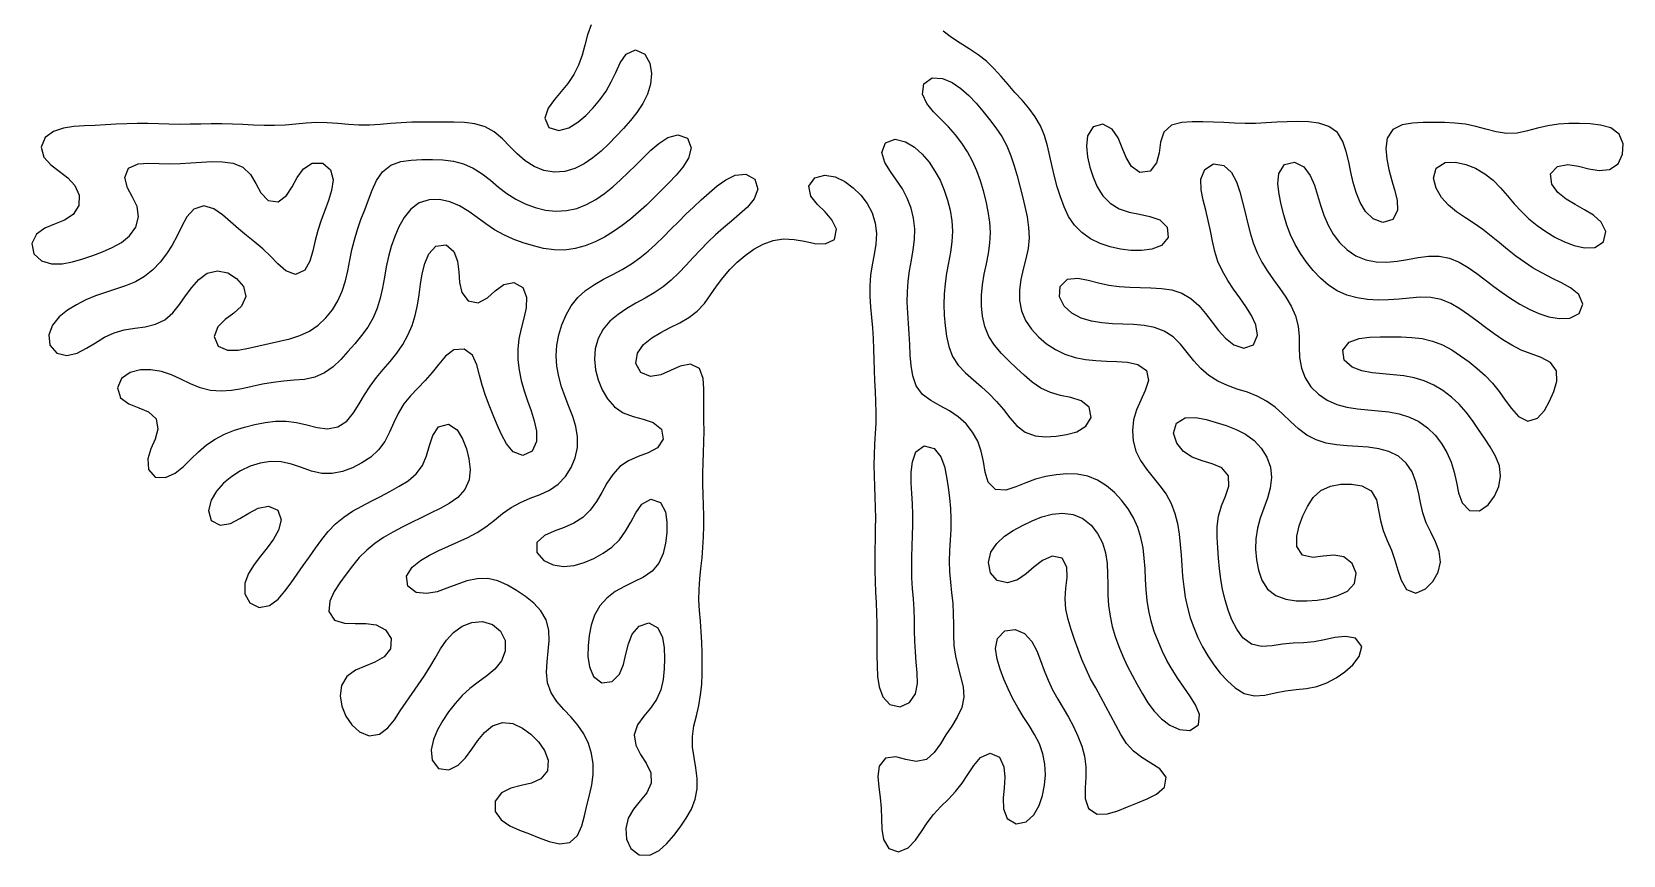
# Model space of a CAD drawing. Header units: millimetres. Extents: x 0 to 187, y 0 to 187.
# Drawn here: x 6.2 to 186.9, y 0 to 93.5 of the extents above; entities that cross this region are included whole.
import ezdxf

# ---------------------------------------------------------------- set-up
doc = ezdxf.new("R2010")
doc.units = ezdxf.units.MM

msp = doc.modelspace()

# ---------------------------------------------------------------- linework, layer by layer
at = {"layer": 'PATTERN'}
msp.add_lwpolyline([(69.7182, 94.2582), (69.3182, 93.1286), (69.0231, 91.9657), (68.7065, 90.8085), (68.2934, 89.6826), (67.751, 88.6133), (67.0842, 87.6165), (66.3289, 86.6844), (65.5485, 85.773), (64.8488, 84.8002), (64.4772, 83.6718), (64.9195, 82.6024), (66.0368, 82.2521), (67.1863, 82.5675), (68.2027, 83.2011), (69.1137, 83.981), (69.9505, 84.8405), (70.7212, 85.7598), (71.4114, 86.7407), (72.0038, 87.7836), (72.513, 88.8699), (73.0202, 89.957), (73.6969, 90.9419), (74.7515, 91.4442), (75.8096, 90.9554), (76.3953, 89.9205), (76.5835, 88.7396), (76.4728, 87.5473), (76.1247, 86.401), (75.5881, 85.329), (74.9203, 84.3327), (74.1736, 83.3937), (73.3821, 82.492), (72.5629, 81.6153), (71.7189, 80.7626), (70.8426, 79.9431), (69.9197, 79.1767), (68.9323, 78.4961), (67.8653, 77.9501), (66.7182, 77.6055), (65.5241, 77.5232), (64.3439, 77.7229), (63.2364, 78.179), (62.2302, 78.83), (61.3232, 79.6145), (60.4824, 80.4704), (59.6444, 81.329), (58.7276, 82.1009), (57.6792, 82.6785), (56.5292, 83.0134), (55.3397, 83.1649), (54.1412, 83.2185), (52.9414, 83.2319), (51.7415, 83.2314), (50.5417, 83.2224), (49.342, 83.198), (48.1433, 83.1468), (46.9462, 83.0645), (45.7504, 82.9665), (44.553, 82.8901), (43.3534, 82.8769), (42.1554, 82.9404), (40.9604, 83.0479), (39.764, 83.1392), (38.5646, 83.1636), (37.3663, 83.1071), (36.1714, 82.9977), (34.9765, 82.8888), (33.7783, 82.829), (32.5786, 82.8364), (31.38, 82.8919), (30.182, 82.9586), (28.9831, 83.0061), (27.7833, 83.0231), (26.5835, 83.0147), (25.3838, 82.9941), (24.1841, 82.9753), (22.9842, 82.9705), (21.7844, 82.9856), (20.5849, 83.0163), (19.3854, 83.047), (18.1856, 83.0576), (16.986, 83.0353), (15.7873, 82.9825), (14.5893, 82.9155), (13.3911, 82.8516), (12.1927, 82.7922), (10.9958, 82.7091), (9.8091, 82.537), (8.67, 82.1695), (7.7099, 81.4657), (7.2525, 80.3807), (7.566, 79.2433), (8.3694, 78.3594), (9.3288, 77.6394), (10.2795, 76.9084), (11.0855, 76.0245), (11.5689, 74.935), (11.538, 73.7485), (10.9143, 72.7402), (9.9152, 72.0866), (8.7982, 71.6502), (7.687, 71.1997), (6.7204, 70.5012), (6.2081, 69.4379), (6.4485, 68.2852), (7.3131, 67.4757), (8.4563, 67.1363), (9.6534, 67.1501), (10.8318, 67.3716), (11.9854, 67.7011), (13.1231, 68.0823), (14.2481, 68.4993), (15.3489, 68.9759), (16.3919, 69.5668), (17.314, 70.3307), (18.0083, 71.3033), (18.3234, 72.4522), (18.1546, 73.6323), (17.6464, 74.7172), (17.0752, 75.7722), (16.7564, 76.9196), (17.2024, 77.9892), (18.2862, 78.4687), (19.4808, 78.5594), (20.6801, 78.5244), (21.8795, 78.4921), (23.079, 78.5143), (24.2767, 78.5861), (25.4735, 78.6728), (26.6717, 78.7336), (27.8712, 78.7202), (29.058, 78.5555), (30.1649, 78.1072), (31.0286, 77.2859), (31.6291, 76.2488), (32.2058, 75.1975), (33.0325, 74.3419), (34.1838, 74.179), (35.1386, 74.875), (35.7825, 75.8847), (36.3474, 76.9431), (37.0532, 77.9088), (38.0558, 78.5457), (39.2361, 78.5498), (40.1429, 77.8064), (40.4149, 76.6517), (40.2524, 75.466), (39.8997, 74.3197), (39.4782, 73.1963), (39.0584, 72.0723), (38.6872, 70.9314), (38.3818, 69.7713), (38.11, 68.6026), (37.7755, 67.451), (37.1921, 66.4108), (36.1433, 65.9175), (35.0434, 66.3498), (34.1449, 67.1427), (33.3073, 68.0018), (32.4426, 68.8335), (31.5298, 69.612), (30.5917, 70.3602), (29.6626, 71.1193), (28.7593, 71.9091), (27.8576, 72.7005), (26.8775, 73.389), (25.7371, 73.7187), (24.6205, 73.3442), (23.8263, 72.4541), (23.2492, 71.403), (22.7227, 70.3248), (22.1552, 69.2678), (21.5106, 68.2562), (20.7772, 67.3071), (19.9453, 66.4435), (19.0051, 65.6999), (17.9653, 65.1033), (16.8582, 64.6421), (15.7203, 64.2617), (14.5778, 63.8953), (13.4474, 63.4931), (12.341, 63.0293), (11.2691, 62.4908), (10.2488, 61.8605), (9.3174, 61.1064), (8.5579, 60.182), (8.1303, 59.0699), (8.2573, 57.8925), (9.0331, 57.0043), (10.1852, 56.7331), (11.3487, 56.9996), (12.4167, 57.5436), (13.4335, 58.1807), (14.4658, 58.7918), (15.5556, 59.2915), (16.7049, 59.6322), (17.887, 59.8355), (19.0759, 59.9974), (20.2439, 60.2661), (21.3207, 60.7869), (22.2247, 61.5719), (22.9812, 62.5024), (23.6716, 63.4838), (24.3756, 64.4552), (25.167, 65.3557), (26.1318, 66.0614), (27.2857, 66.3489), (28.4519, 66.1038), (29.4659, 65.4715), (30.2303, 64.5546), (30.5137, 63.4065), (30.0328, 62.3291), (29.1336, 61.5387), (28.1687, 60.8257), (27.3269, 59.9761), (26.9063, 58.8704), (27.3555, 57.8012), (28.4451, 57.3428), (29.6416, 57.3447), (30.8233, 57.5492), (31.9908, 57.8257), (33.1574, 58.1065), (34.3283, 58.3683), (35.4976, 58.6373), (36.6459, 58.9838), (37.7347, 59.4846), (38.7218, 60.164), (39.5926, 60.988), (40.3453, 61.9213), (40.9698, 62.9449), (41.456, 64.0409), (41.8128, 65.1859), (42.0775, 66.3561), (42.3034, 67.5345), (42.5423, 68.7103), (42.8312, 69.8747), (43.1832, 71.0217), (43.5862, 72.1518), (44.0125, 73.2734), (44.4382, 74.3952), (44.8682, 75.5154), (45.3617, 76.6084), (46.0381, 77.5952), (46.9835, 78.3238), (48.1081, 78.7328), (49.2924, 78.9197), (50.4899, 78.9908), (51.6897, 78.9958), (52.8881, 78.9399), (54.0781, 78.7915), (55.24, 78.4965), (56.3362, 78.0127), (57.3442, 77.3636), (58.2849, 76.6191), (59.2082, 75.8529), (60.1613, 75.1242), (61.171, 74.4769), (62.2425, 73.9381), (63.3672, 73.5224), (64.533, 73.2419), (65.7253, 73.1171), (66.9226, 73.1737), (68.0941, 73.4267), (69.2118, 73.8599), (70.262, 74.4386), (71.2465, 75.1238), (72.1775, 75.8804), (73.0707, 76.6814), (73.9403, 77.5082), (74.7968, 78.3485), (75.6499, 79.1923), (76.515, 80.0236), (77.4218, 80.8088), (78.4223, 81.4674), (79.5655, 81.7965), (80.6559, 81.3862), (81.0708, 80.2938), (80.7821, 79.1392), (80.152, 78.1207), (79.3822, 77.2009), (78.5573, 76.3296), (77.7114, 75.4787), (76.8557, 74.6375), (75.9903, 73.8064), (75.1087, 72.9925), (74.2005, 72.2084), (73.2552, 71.4697), (72.2664, 70.7905), (71.2341, 70.1792), (70.1617, 69.6416), (69.0499, 69.1914), (67.8974, 68.8603), (66.7108, 68.6906), (65.5122, 68.705), (64.3257, 68.8786), (63.1591, 69.1585), (62.0106, 69.5053), (60.8832, 69.9152), (59.7896, 70.4081), (58.7457, 70.9987), (57.7532, 71.6726), (56.7893, 72.3871), (55.8139, 73.0857), (54.7871, 73.7052), (53.6859, 74.1783), (52.5173, 74.4393), (51.3216, 74.4155), (50.1872, 74.0419), (49.2294, 73.327), (48.4829, 72.3906), (47.8961, 71.3449), (47.4177, 70.245), (47.023, 69.1121), (46.7038, 67.9557), (46.4498, 66.7831), (46.2373, 65.6022), (46.0283, 64.4207), (45.7749, 63.2481), (45.4284, 62.0999), (44.9552, 60.9981), (44.3524, 59.9614), (43.6485, 58.9902), (42.8849, 58.0648), (42.0935, 57.1629), (41.2803, 56.2807), (40.4161, 55.4491), (39.4471, 54.7445), (38.3516, 54.2624), (37.1785, 54.0182), (35.9839, 53.909), (34.7873, 53.8198), (33.5959, 53.6795), (32.4145, 53.4704), (31.2422, 53.2145), (30.0707, 52.9554), (28.889, 52.7489), (27.6933, 52.6596), (26.4983, 52.7496), (25.3372, 53.0465), (24.2274, 53.5013), (23.1467, 54.0225), (22.0528, 54.515), (20.9165, 54.8977), (19.7374, 55.1117), (18.5398, 55.1057), (17.3828, 54.8043), (16.4069, 54.1227), (15.9239, 53.0473), (16.2787, 51.9318), (17.2341, 51.2235), (18.354, 50.7952), (19.4628, 50.3407), (20.338, 49.5432), (20.534, 48.3803), (20.2014, 47.2307), (19.7297, 46.1275), (19.3756, 44.9832), (19.4405, 43.7986), (20.2203, 42.9324), (21.396, 42.8667), (22.4775, 43.3721), (23.4136, 44.1205), (24.2748, 44.9558), (25.1333, 45.794), (26.0454, 46.5729), (27.0379, 47.2457), (28.1042, 47.7945), (29.2198, 48.2351), (30.3636, 48.5973), (31.5245, 48.8998), (32.7006, 49.1367), (33.8917, 49.2773), (35.0907, 49.2789), (36.2797, 49.1236), (37.4477, 48.8498), (38.6115, 48.5585), (39.8001, 48.4122), (40.9733, 48.6253), (41.9714, 49.2782), (42.7352, 50.2006), (43.366, 51.221), (43.9729, 52.2561), (44.626, 53.2624), (45.346, 54.2219), (46.1154, 55.1425), (46.8974, 56.0526), (47.6497, 56.9871), (48.3335, 57.9726), (48.9187, 59.0194), (49.388, 60.123), (49.7396, 61.2697), (49.9908, 62.4427), (50.1777, 63.6278), (50.3476, 64.8156), (50.5505, 65.9981), (50.8426, 67.1613), (51.3057, 68.2657), (52.0932, 69.1551), (53.2401, 69.2967), (54.1344, 68.5311), (54.5643, 67.4179), (54.7068, 66.2277), (54.784, 65.0305), (55.0319, 63.8606), (55.7386, 62.9161), (56.8869, 62.7133), (57.9409, 63.2651), (58.8327, 64.0674), (59.7917, 64.7822), (60.949, 65.0135), (61.9692, 64.4397), (62.392, 63.3344), (62.3282, 62.14), (62.0629, 60.9703), (61.7641, 59.8082), (61.5264, 58.6324), (61.4004, 57.4398), (61.4025, 56.2405), (61.5299, 55.0479), (61.7709, 53.8729), (62.1026, 52.72), (62.4916, 51.585), (62.8955, 50.4551), (63.2612, 49.3126), (63.5112, 48.1402), (63.5075, 46.9449), (63.0233, 45.8654), (61.9681, 45.374), (60.8696, 45.795), (60.0922, 46.7019), (59.5282, 47.7599), (59.05, 48.8604), (58.5915, 49.9692), (58.1377, 51.0799), (57.7125, 52.2018), (57.3528, 53.3462), (57.0616, 54.5101), (56.758, 55.6707), (56.2508, 56.7525), (55.3116, 57.4621), (54.1415, 57.3675), (53.1868, 56.6532), (52.4212, 55.7302), (51.6828, 54.7846), (50.8887, 53.8854), (50.0489, 53.0284), (49.2201, 52.161), (48.467, 51.2277), (47.8368, 50.2076), (47.3187, 49.1256), (46.8388, 48.0259), (46.2867, 46.9616), (45.5719, 46.0003), (44.6893, 45.1901), (43.69, 44.5276), (42.6197, 43.9866), (41.4952, 43.5703), (40.3218, 43.3274), (39.1246, 43.3358), (37.9553, 43.5971), (36.8268, 44.0042), (35.6951, 44.4019), (34.5237, 44.6539), (33.3262, 44.6862), (32.1415, 44.5054), (30.9972, 44.1475), (29.9112, 43.6396), (28.9017, 42.9928), (27.9886, 42.216), (27.1961, 41.3166), (26.5786, 40.2905), (26.2651, 39.1397), (26.561, 38.0035), (27.5919, 37.4648), (28.7646, 37.6625), (29.8328, 38.2054), (30.8513, 38.8396), (31.9143, 39.3928), (33.0811, 39.6315), (34.1533, 39.1727), (34.5204, 38.062), (34.2325, 36.9045), (33.6474, 35.8588), (32.9352, 34.8935), (32.1816, 33.9598), (31.4523, 33.0073), (30.8233, 31.9869), (30.4143, 30.8629), (30.4092, 29.6726), (30.9748, 28.634), (32.038, 28.1273), (33.2012, 28.3472), (34.1645, 29.0532), (34.947, 29.9612), (35.6487, 30.9344), (36.3379, 31.9166), (37.038, 32.891), (37.7415, 33.8631), (38.4363, 34.8413), (39.1325, 35.8185), (39.8704, 36.7644), (40.6969, 37.6332), (41.6268, 38.3902), (42.6347, 39.0403), (43.684, 39.622), (44.7481, 40.1766), (45.8132, 40.7291), (46.8736, 41.2906), (47.9222, 41.8736), (48.937, 42.5131), (49.8607, 43.276), (50.5836, 44.2286), (51.0429, 45.3342), (51.3548, 46.4927), (51.7268, 47.6321), (52.3992, 48.613), (53.5098, 48.9324), (54.4939, 48.2849), (55.1247, 47.2688), (55.5504, 46.148), (55.8416, 44.9847), (55.9788, 43.7941), (55.8666, 42.6032), (55.3902, 41.5088), (54.5892, 40.6212), (53.6121, 39.9274), (52.5606, 39.3502), (51.4833, 38.8219), (50.4014, 38.303), (49.3234, 37.7761), (48.2526, 37.2347), (47.1935, 36.6709), (46.1569, 36.0668), (45.1631, 35.3951), (44.2382, 34.6317), (43.3977, 33.776), (42.6289, 32.8551), (41.8999, 31.9021), (41.1946, 30.9315), (40.5417, 29.9253), (40.04, 28.8383), (39.9344, 27.6561), (40.5875, 26.6892), (41.7195, 26.3279), (42.9181, 26.3062), (44.1175, 26.3188), (45.2999, 26.1373), (46.3519, 25.5795), (47.0136, 24.5992), (46.9491, 23.4264), (46.2022, 22.5047), (45.1606, 21.9149), (44.0442, 21.4756), (42.947, 20.992), (41.9885, 20.2784), (41.3682, 19.262), (41.2038, 18.0802), (41.4119, 16.9021), (41.8757, 15.7977), (42.5436, 14.8033), (43.4174, 13.9864), (44.5178, 13.5367), (45.6854, 13.7211), (46.6345, 14.4439), (47.3794, 15.3829), (48.0429, 16.3826), (48.7055, 17.3829), (49.3948, 18.365), (50.0967, 19.3382), (50.779, 20.3251), (51.4166, 21.3414), (52.0135, 22.3823), (52.6137, 23.4211), (53.2876, 24.413), (54.1002, 25.2934), (55.0725, 25.992), (56.1851, 26.4307), (57.3757, 26.5233), (58.5207, 26.1908), (59.4391, 25.4331), (59.9548, 24.361), (59.9772, 23.1705), (59.5478, 22.0574), (58.7997, 21.1235), (57.8814, 20.3526), (56.9094, 19.6491), (55.9564, 18.9204), (55.0685, 18.114), (54.2621, 17.2262), (53.5307, 16.2753), (52.8673, 15.2758), (52.2831, 14.2282), (51.8187, 13.1229), (51.5615, 11.9538), (51.6757, 10.7685), (52.3944, 9.8415), (53.5553, 9.6789), (54.6235, 10.2032), (55.4728, 11.0467), (56.1797, 12.0156), (56.8536, 13.0083), (57.6021, 13.9447), (58.5285, 14.7005), (59.6581, 15.0761), (60.8428, 14.9451), (61.9255, 14.4357), (62.8854, 13.7181), (63.7272, 12.8646), (64.4186, 11.8865), (64.8401, 10.769), (64.7572, 9.5873), (64.0251, 8.6606), (62.9341, 8.1756), (61.7636, 7.914), (60.6003, 7.6236), (59.5366, 7.0811), (58.8209, 6.1386), (58.8109, 4.9638), (59.4926, 3.9932), (60.4919, 3.3351), (61.5886, 2.8495), (62.7065, 2.4138), (63.8241, 1.977), (64.9514, 1.5667), (66.119, 1.3005), (67.2973, 1.4428), (68.187, 2.2183), (68.6582, 3.3173), (68.951, 4.4807), (69.2251, 5.6489), (69.5207, 6.8117), (69.7951, 7.9797), (69.9661, 9.1666), (69.9658, 10.3652), (69.7797, 11.5493), (69.4195, 12.6927), (68.8939, 13.77), (68.2191, 14.7611), (67.4368, 15.6703), (66.6111, 16.5409), (65.8206, 17.443), (65.1673, 18.4469), (64.7628, 19.5727), (64.6416, 20.7639), (64.7118, 21.9611), (64.8515, 23.1528), (64.9514, 24.3482), (64.9091, 25.5458), (64.617, 26.706), (64.023, 27.744), (63.1953, 28.6102), (62.2544, 29.354), (61.2634, 30.0302), (60.2322, 30.6431), (59.1389, 31.1346), (57.9721, 31.4018), (56.7751, 31.3851), (55.6034, 31.1327), (54.4695, 30.7411), (53.3526, 30.3028), (52.2193, 29.9103), (51.0424, 29.6904), (49.8592, 29.8301), (48.9158, 30.5339), (48.7649, 31.6852), (49.3973, 32.6909), (50.3289, 33.4437), (51.3608, 34.0548), (52.4345, 34.5902), (53.5272, 35.0858), (54.6261, 35.5675), (55.7162, 36.0689), (56.7752, 36.6323), (57.7801, 37.2872), (58.7297, 38.0202), (59.6635, 38.7736), (60.641, 39.4687), (61.6916, 40.0467), (62.7967, 40.5134), (63.9164, 40.9446), (65.0035, 41.4505), (65.9954, 42.1219), (66.8271, 42.9835), (67.4692, 43.9949), (67.9189, 45.1055), (68.1587, 46.2793), (68.1691, 47.4772), (67.9705, 48.6591), (67.6246, 49.8075), (67.2039, 50.9312), (66.7686, 52.0493), (66.3651, 53.1792), (66.0337, 54.3321), (65.8132, 55.5109), (65.7367, 56.7074), (65.8196, 57.9035), (66.0512, 59.08), (66.4072, 60.2253), (66.8743, 61.33), (67.4661, 62.3727), (68.2063, 63.3151), (69.0939, 64.1205), (70.088, 64.7913), (71.1359, 65.3755), (72.2006, 65.9287), (73.2573, 66.4971), (74.2857, 67.1148), (75.2694, 67.8013), (76.2, 68.5582), (77.0831, 69.3703), (77.936, 70.2143), (78.7789, 71.0682), (79.6263, 71.9177), (80.484, 72.7568), (81.3517, 73.5855), (82.2278, 74.4054), (83.1153, 75.2129), (84.0296, 75.9897), (85.0062, 76.6856), (86.0897, 77.1939), (87.2744, 77.2983), (88.3058, 76.7395), (88.6385, 75.62), (88.2217, 74.5071), (87.4627, 73.581), (86.5801, 72.7688), (85.6621, 71.9961), (84.7469, 71.2203), (83.8509, 70.4222), (82.9811, 69.5957), (82.1399, 68.7402), (81.324, 67.8605), (80.5188, 66.9709), (79.6968, 66.0969), (78.8264, 65.2714), (77.8897, 64.5222), (76.8931, 63.8544), (75.8583, 63.2472), (74.8096, 62.6642), (73.7714, 62.0629), (72.7736, 61.3973), (71.8595, 60.6218), (71.0881, 59.7052), (70.5213, 58.6505), (70.1913, 57.4994), (70.1016, 56.3049), (70.2274, 55.1131), (70.5289, 53.9527), (70.9798, 52.8418), (71.5842, 51.8068), (72.3762, 50.909), (73.3644, 50.2349), (74.4831, 49.8056), (75.6439, 49.5018), (76.7774, 49.114), (77.6981, 48.3684), (77.9075, 47.2222), (77.249, 46.2449), (76.2041, 45.6642), (75.0781, 45.2502), (73.9758, 44.7788), (72.9853, 44.1067), (72.1759, 43.224), (71.5205, 42.2198), (70.9318, 41.1742), (70.3214, 40.1414), (69.614, 39.1734), (68.759, 38.3343), (67.7565, 37.6786), (66.6599, 37.194), (65.53, 36.7905), (64.4326, 36.3092), (63.5639, 35.5047), (63.5427, 34.3499), (64.3336, 33.4659), (65.4157, 32.9604), (66.5984, 32.7808), (67.7912, 32.8867), (68.9447, 33.2123), (70.045, 33.6896), (71.0914, 34.2757), (72.0681, 34.9713), (72.9322, 35.8016), (73.6399, 36.7687), (74.2205, 37.8182), (74.7833, 38.8777), (75.4902, 39.8432), (76.5171, 40.4208), (77.6005, 40.0285), (78.154, 38.978), (78.33, 37.7937), (78.3159, 36.5946), (78.1772, 35.4033), (77.901, 34.2368), (77.4123, 33.1445), (76.6398, 32.2326), (75.6504, 31.558), (74.576, 31.0245), (73.4932, 30.5077), (72.4495, 29.917), (71.4939, 29.1936), (70.6921, 28.3041), (70.1014, 27.2626), (69.721, 26.126), (69.4978, 24.9476), (69.3789, 23.7539), (69.3634, 22.5547), (69.5194, 21.367), (69.9965, 20.2744), (70.9413, 19.5734), (72.1019, 19.708), (72.9363, 20.5501), (73.398, 21.6535), (73.6757, 22.8204), (73.9508, 23.988), (74.3929, 25.1005), (75.1637, 26.0074), (76.2826, 26.3619), (77.3015, 25.7976), (77.8092, 24.7203), (78.0051, 23.5381), (78.054, 22.3396), (78.0187, 21.1405), (77.8926, 19.9478), (77.623, 18.7799), (77.1457, 17.6815), (76.4695, 16.6921), (75.6965, 15.7745), (74.9908, 14.8062), (74.612, 13.678), (74.7839, 12.5013), (75.3341, 11.4377), (75.9839, 10.4292), (76.4943, 9.3473), (76.543, 8.1627), (76.0337, 7.0851), (75.2764, 6.1551), (74.5191, 5.2253), (73.9325, 4.182), (73.6541, 3.0196), (73.744, 1.8288), (74.2456, 0.7486), (75.1901, 0.0375), (76.3707, 0), (77.4359, 0.5369), (78.3234, 1.3418), (79.1087, 2.2487), (79.8436, 3.197), (80.529, 4.1816), (81.1194, 5.2253), (81.5479, 6.3445), (81.763, 7.5231), (81.7698, 8.7216), (81.6201, 9.9116), (81.4039, 11.0918), (81.2383, 12.2797), (81.2281, 13.4782), (81.3998, 14.6649), (81.6712, 15.8336), (81.9426, 17.0023), (82.1487, 18.1841), (82.2723, 19.3774), (82.3304, 20.5757), (82.3475, 21.7755), (82.3374, 22.9753), (82.2997, 24.1745), (82.2279, 25.3722), (82.1266, 26.5678), (82.023, 27.7632), (81.9614, 28.9614), (81.9761, 30.1609), (82.0652, 31.3573), (82.1932, 32.5503), (82.3195, 33.7435), (82.4201, 34.9392), (82.4882, 36.1371), (82.5239, 37.3364), (82.5265, 38.5362), (82.4982, 39.7358), (82.4512, 40.9347), (82.4098, 42.1339), (82.3997, 43.3337), (82.4304, 44.5331), (82.4859, 45.7317), (82.534, 46.9306), (82.5484, 48.1303), (82.5306, 49.3301), (82.5091, 50.5298), (82.5118, 51.7296), (82.5234, 52.9294), (82.4452, 54.1255), (82.0234, 55.2351), (80.9857, 55.7493), (79.8197, 55.5059), (78.7296, 55.0054), (77.6266, 54.5358), (76.4479, 54.3572), (75.3512, 54.7889), (74.8015, 55.8259), (74.9934, 56.9941), (75.684, 57.9683), (76.6088, 58.7298), (77.6349, 59.3506), (78.7039, 59.8951), (79.7793, 60.4274), (80.8194, 61.0246), (81.7686, 61.7563), (82.5837, 62.6351), (83.2913, 63.6037), (83.9676, 64.5948), (84.6787, 65.5611), (85.4572, 66.4737), (86.3083, 67.319), (87.2257, 68.0918), (88.207, 68.7815), (89.257, 69.3605), (90.3808, 69.7759), (91.5633, 69.9653), (92.7601, 69.9101), (93.9395, 69.6915), (95.1142, 69.4479), (96.3084, 69.3886), (97.3511, 69.9136), (97.5702, 71.0555), (97.0696, 72.1357), (96.2802, 73.0372), (95.4231, 73.8767), (94.6813, 74.8152), (94.4368, 75.9646), (95.1249, 76.9025), (96.2718, 77.2022), (97.4496, 77.0059), (98.53, 76.4902), (99.4912, 75.7743), (100.3355, 74.923), (101.0565, 73.9653), (101.6231, 72.9094), (101.99, 71.769), (102.1286, 70.579), (102.0684, 69.3818), (101.8788, 68.1973), (101.6462, 67.0202), (101.453, 65.8362), (101.3581, 64.6405), (101.3714, 63.441), (101.458, 62.2443), (101.5688, 61.0496), (101.6668, 59.8537), (101.7375, 58.656), (101.7847, 57.457), (101.8207, 56.2577), (101.8587, 55.0584), (101.9072, 53.8595), (101.9649, 52.661), (102.0186, 51.4623), (102.047, 50.2628), (102.0344, 49.0631), (101.9834, 47.8643), (101.9162, 46.6663), (101.8619, 45.4677), (101.8408, 44.2681), (101.8564, 43.0683), (101.8974, 41.8691), (101.9449, 40.6702), (101.9813, 39.4709), (101.9956, 38.2711), (101.9862, 37.0713), (101.9614, 35.8717), (101.9351, 34.6721), (101.922, 33.4723), (101.932, 32.2724), (101.967, 31.0731), (102.0191, 29.8743), (102.0744, 28.6757), (102.119, 27.4767), (102.146, 26.2771), (102.1576, 25.0773), (102.1612, 23.8774), (102.1656, 22.6775), (102.1841, 21.4778), (102.2476, 20.2798), (102.425, 19.0943), (102.8417, 17.9741), (103.656, 17.1116), (104.8068, 16.8568), (105.8836, 17.3396), (106.5402, 18.3287), (106.7667, 19.5028), (106.7449, 20.7016), (106.6371, 21.8967), (106.5353, 23.0922), (106.4758, 24.2905), (106.4508, 25.4901), (106.4296, 26.6898), (106.3843, 27.8888), (106.3093, 29.0863), (106.2226, 30.283), (106.1525, 31.4808), (106.1212, 32.6802), (106.1336, 33.88), (106.1766, 35.0791), (106.2257, 36.278), (106.2549, 37.4775), (106.2477, 38.6773), (106.2035, 39.8763), (106.1379, 41.0744), (106.0793, 42.2728), (106.0724, 43.4724), (106.1944, 44.6649), (106.6094, 45.783), (107.5524, 46.4663), (108.6762, 46.1565), (109.4276, 45.2344), (109.8471, 44.1131), (110.0887, 42.9383), (110.2559, 41.7502), (110.3969, 40.5586), (110.5112, 39.3643), (110.5719, 38.1661), (110.5606, 36.9665), (110.4933, 35.7685), (110.4159, 34.5711), (110.3794, 33.372), (110.4146, 32.1728), (110.5184, 30.9776), (110.6559, 29.7856), (110.778, 28.592), (110.8466, 27.3942), (110.8595, 26.1945), (110.8604, 24.9946), (110.9156, 23.7963), (111.0776, 22.608), (111.3508, 21.4401), (111.6817, 20.2867), (111.9651, 19.1212), (112.0548, 17.9273), (111.8172, 16.7554), (111.3026, 15.6733), (110.6672, 14.6557), (110.0168, 13.6473), (109.3763, 12.6327), (108.6837, 11.6537), (107.7878, 10.8663), (106.6323, 10.6188), (105.4639, 10.8783), (104.3033, 11.1768), (103.135, 11.024), (102.4131, 10.103), (102.2711, 8.9179), (102.3869, 7.7245), (102.5558, 6.5366), (102.6668, 5.3421), (102.7007, 4.1428), (102.7349, 2.9436), (102.9324, 1.7633), (103.5393, 0.745), (104.6415, 0.3625), (105.7325, 0.8159), (106.5534, 1.6858), (107.2224, 2.6815), (107.881, 3.6843), (108.6156, 4.6323), (109.4345, 5.509), (110.2875, 6.3528), (111.1085, 7.2275), (111.8478, 8.1719), (112.511, 9.1716), (113.1688, 10.175), (113.9526, 11.0798), (115.0194, 11.5809), (116.0761, 11.1087), (116.5927, 10.0395), (116.7105, 8.8486), (116.6257, 7.6523), (116.5061, 6.4585), (116.5386, 5.2618), (116.9772, 4.1589), (117.9738, 3.5464), (119.1264, 3.7798), (120.0028, 4.5867), (120.588, 5.6312), (120.975, 6.7658), (121.2139, 7.941), (121.3143, 9.1359), (121.257, 10.3333), (121.0236, 11.509), (120.6199, 12.6377), (120.0799, 13.7086), (119.4544, 14.7323), (118.7989, 15.7373), (118.1643, 16.7556), (117.5854, 17.8063), (117.0694, 18.8894), (116.602, 19.9944), (116.1758, 21.116), (115.8216, 22.2619), (115.6457, 23.4463), (115.8647, 24.6146), (116.6877, 25.4555), (117.8574, 25.6222), (118.9456, 25.1467), (119.7548, 24.269), (120.3178, 23.2114), (120.7492, 22.092), (121.1544, 20.9626), (121.6046, 19.8506), (122.1283, 18.7713), (122.7136, 17.724), (123.3266, 16.6925), (123.9315, 15.6563), (124.4989, 14.5992), (125.0054, 13.5118), (125.4265, 12.3887), (125.7304, 11.2286), (125.885, 10.0397), (125.8937, 8.8404), (125.8273, 7.6424), (125.8389, 6.4438), (126.2072, 5.3151), (127.183, 4.6721), (128.374, 4.6969), (129.5232, 5.0382), (130.6397, 5.4775), (131.7507, 5.9307), (132.8577, 6.3934), (133.9266, 6.9367), (134.8202, 7.725), (135.0165, 8.8609), (134.2951, 9.7987), (133.2952, 10.46), (132.2643, 11.0737), (131.3118, 11.8009), (130.5103, 12.6913), (129.8569, 13.6968), (129.2854, 14.7517), (128.736, 15.8184), (128.1762, 16.8797), (127.5985, 17.9313), (127.0137, 18.9791), (126.4444, 20.0352), (125.916, 21.1124), (125.4436, 22.2152), (125.0205, 23.3379), (124.6235, 24.4702), (124.2372, 25.6062), (123.8815, 26.752), (123.624, 27.923), (123.5426, 29.1187), (123.6394, 30.3141), (123.7829, 31.5053), (123.7529, 32.7011), (123.1936, 33.7316), (122.0545, 33.9509), (120.9689, 33.4581), (120.0276, 32.7156), (119.1213, 31.9293), (118.1322, 31.2539), (116.9931, 30.9067), (115.8433, 31.172), (115.0701, 32.0642), (114.8521, 33.2329), (115.1229, 34.394), (115.7746, 35.3954), (116.6614, 36.2005), (117.6626, 36.8608), (118.7139, 37.4386), (119.7964, 37.9557), (120.9129, 38.3941), (122.0706, 38.7057), (123.2629, 38.8198), (124.4497, 38.6674), (125.5534, 38.2071), (126.4954, 37.4698), (127.2352, 36.5283), (127.7709, 35.4567), (128.1179, 34.3095), (128.3039, 33.1248), (128.3735, 31.9272), (128.3867, 30.7274), (128.4069, 29.5278), (128.4856, 28.3307), (128.6497, 27.1424), (128.9015, 25.9695), (129.2317, 24.8162), (129.6311, 23.6849), (130.0915, 22.5771), (130.6016, 21.4911), (131.1471, 20.4224), (131.7173, 19.3667), (132.3134, 18.3254), (132.953, 17.3104), (133.667, 16.3468), (134.4898, 15.4749), (135.4449, 14.7518), (136.5341, 14.2572), (137.7195, 14.1587), (138.6877, 14.7926), (138.796, 15.96), (138.3461, 17.0678), (137.7041, 18.0807), (137.011, 19.0601), (136.3319, 20.0493), (135.6961, 21.0667), (135.1112, 22.1143), (134.5765, 23.1883), (134.0941, 24.2868), (133.6729, 25.4101), (133.3246, 26.558), (133.0578, 27.7276), (132.8715, 28.9127), (132.753, 30.1066), (132.6784, 31.3041), (132.6164, 32.5024), (132.5329, 33.6993), (132.3924, 34.8907), (132.1594, 36.0673), (131.8032, 37.2124), (131.3094, 38.3052), (130.6885, 39.3311), (129.9625, 40.2857), (129.146, 41.1641), (128.2359, 41.9447), (127.2204, 42.5809), (126.1052, 43.0185), (124.9285, 43.245), (123.7304, 43.2908), (122.5347, 43.1968), (121.3537, 42.9869), (120.1969, 42.67), (119.0688, 42.2618), (117.9556, 41.814), (116.8127, 41.4534), (115.6327, 41.5121), (114.8153, 42.3518), (114.4683, 43.4971), (114.2649, 44.6796), (114.0155, 45.8527), (113.6176, 46.9833), (113.039, 48.0326), (112.2921, 48.9699), (111.4041, 49.7751), (110.4131, 50.45), (109.3633, 51.0306), (108.3099, 51.6046), (107.3451, 52.3138), (106.6301, 53.2703), (106.2382, 54.401), (106.0538, 55.5859), (105.9627, 56.7822), (105.8992, 57.9804), (105.8331, 59.1784), (105.7566, 60.3758), (105.6794, 61.5732), (105.6264, 62.7719), (105.6306, 63.9716), (105.7168, 65.1681), (105.8838, 66.3561), (106.0977, 67.5367), (106.3033, 68.7188), (106.4407, 69.9105), (106.461, 71.1096), (106.3343, 72.3019), (106.0534, 73.4675), (105.623, 74.5866), (105.0601, 75.6455), (104.4004, 76.6474), (103.7047, 77.625), (103.0758, 78.6455), (102.7325, 79.7856), (103.1399, 80.8731), (104.2419, 81.2693), (105.4018, 80.9996), (106.4256, 80.3795), (107.3138, 79.5746), (108.0894, 78.66), (108.7633, 77.6679), (109.3385, 76.6154), (109.817, 75.5155), (110.2014, 74.3792), (110.4912, 73.2152), (110.6764, 72.0301), (110.7428, 70.8326), (110.6858, 69.6346), (110.5258, 68.4458), (110.3081, 67.2659), (110.0879, 66.0864), (109.9132, 64.8994), (109.812, 63.7041), (109.7876, 62.5046), (109.8279, 61.3056), (109.9226, 60.1095), (110.0802, 58.9203), (110.3408, 57.7497), (110.771, 56.6314), (111.4127, 55.6201), (112.2299, 54.743), (113.132, 53.952), (114.0482, 53.1773), (114.9326, 52.3667), (115.7598, 51.4979), (116.5293, 50.5774), (117.2743, 49.6368), (118.0694, 48.7391), (119.0177, 48.01), (120.1392, 47.5985), (121.332, 47.4886), (122.5293, 47.5569), (123.7146, 47.7402), (124.8649, 48.0755), (125.8866, 48.6912), (126.4931, 49.703), (126.2816, 50.8515), (125.3555, 51.5897), (124.2111, 51.9427), (123.036, 52.1848), (121.8811, 52.5075), (120.7961, 53.0157), (119.8101, 53.6975), (118.8978, 54.4765), (118.0167, 55.291), (117.1468, 56.1173), (116.3022, 56.9694), (115.5288, 57.8859), (114.8909, 58.9003), (114.4366, 60.0092), (114.1677, 61.1775), (114.049, 62.3708), (114.0527, 63.5702), (114.1619, 64.7648), (114.3564, 65.9485), (114.6001, 67.1234), (114.8388, 68.2992), (115.011, 69.4864), (115.0668, 70.6844), (114.9933, 71.8815), (114.8149, 73.0677), (114.5664, 74.2414), (114.2702, 75.4041), (113.9282, 76.5541), (113.5259, 77.6843), (113.0448, 78.7831), (112.474, 79.8381), (111.8157, 80.8408), (111.0806, 81.7888), (110.2835, 82.6854), (109.446, 83.5446), (108.6078, 84.403), (107.849, 85.3309), (107.3474, 86.413), (107.4837, 87.5774), (108.4312, 88.2527), (109.6172, 88.1902), (110.7163, 87.7173), (111.702, 87.0352), (112.5974, 86.2372), (113.428, 85.3716), (114.2167, 84.4674), (114.9748, 83.5374), (115.6951, 82.578), (116.3528, 81.5748), (116.9186, 80.5172), (117.3816, 79.4107), (117.7604, 78.2724), (118.0881, 77.1181), (118.3929, 75.9576), (118.6889, 74.7948), (118.9729, 73.629), (119.2231, 72.4556), (119.3974, 71.2689), (119.4433, 70.0708), (119.33, 68.8772), (119.0847, 67.7031), (118.7845, 66.5414), (118.514, 65.3726), (118.3497, 64.1847), (118.3568, 62.9863), (118.5871, 61.8108), (119.0513, 60.7068), (119.7165, 59.71), (120.5277, 58.8271), (121.4423, 58.0516), (122.4441, 57.3929), (123.525, 56.8744), (124.6671, 56.5092), (125.844, 56.278), (127.0362, 56.1444), (128.234, 56.076), (129.4332, 56.0364), (130.6305, 55.9609), (131.8018, 55.7128), (132.7682, 55.0335), (133.0072, 53.8874), (132.6492, 52.7465), (132.1322, 51.6638), (131.6568, 50.5626), (131.3221, 49.4116), (131.1813, 48.2215), (131.2603, 47.0263), (131.5744, 45.8704), (132.1034, 44.7951), (132.7815, 43.8061), (133.5358, 42.8732), (134.2978, 41.9463), (135.0007, 40.9745), (135.5804, 39.9251), (136.0056, 38.8041), (136.2919, 37.6395), (136.4818, 36.4549), (136.6141, 35.2624), (136.7141, 34.0667), (136.8001, 32.8699), (136.8917, 31.6736), (137.0129, 30.4799), (137.1872, 29.2929), (137.4317, 28.1184), (137.7533, 26.9627), (138.1504, 25.8306), (138.6186, 24.726), (139.1551, 23.653), (139.7598, 22.6169), (140.4313, 21.6228), (141.1667, 20.6749), (141.9691, 19.7833), (142.8609, 18.982), (143.8847, 18.3625), (145.0433, 18.0752), (146.2374, 18.1542), (147.4093, 18.4108), (148.5844, 18.652), (149.7743, 18.8048), (150.9672, 18.933), (152.1447, 19.1592), (153.2737, 19.5616), (154.3309, 20.1271), (155.3134, 20.8149), (156.2073, 21.6137), (156.9368, 22.5618), (157.2217, 23.706), (156.5361, 24.6251), (155.368, 24.8438), (154.1777, 24.7035), (153.0042, 24.4533), (151.8242, 24.2373), (150.6304, 24.121), (149.4322, 24.0586), (148.2373, 23.9515), (147.0495, 23.7819), (145.8548, 23.6913), (144.6937, 23.956), (143.7407, 24.6731), (143.033, 25.6393), (142.4886, 26.7077), (142.0538, 27.8257), (141.705, 28.9735), (141.4335, 30.1421), (141.2304, 31.3245), (141.0797, 32.5148), (140.963, 33.709), (140.8705, 34.9053), (140.8125, 36.1037), (140.8272, 37.3031), (140.9753, 38.4927), (141.2979, 39.6472), (141.7383, 40.7631), (142.1224, 41.8983), (142.1058, 43.083), (141.3518, 43.9856), (140.247, 44.4435), (139.0904, 44.7627), (137.969, 45.1857), (136.9706, 45.8449), (136.2121, 46.7673), (135.8627, 47.9036), (136.1842, 49.0334), (137.1816, 49.6527), (138.3744, 49.6909), (139.5509, 49.4593), (140.7059, 49.1345), (141.8477, 48.766), (142.9658, 48.3317), (144.029, 47.7777), (144.9941, 47.0674), (145.8186, 46.1982), (146.4579, 45.1854), (146.8595, 44.0578), (146.983, 42.8673), (146.8433, 41.6775), (146.5214, 40.5224), (146.1123, 39.3945), (145.7084, 38.2648), (145.3917, 37.1081), (145.2127, 35.9225), (145.1783, 34.7238), (145.2721, 33.5281), (145.4942, 32.3497), (145.891, 31.2193), (146.5411, 30.2162), (147.4776, 29.4753), (148.5966, 29.0524), (149.7816, 28.8738), (150.9808, 28.8607), (152.1762, 28.9611), (153.3597, 29.1564), (154.5171, 29.4693), (155.5947, 29.9886), (156.4029, 30.8581), (156.5996, 32.0231), (156.1425, 33.1175), (155.2112, 33.853), (154.0404, 34.0705), (152.8493, 33.9388), (151.6594, 33.7931), (150.507, 34.0574), (149.8574, 35.0289), (149.8418, 36.221), (150.1309, 37.384), (150.5537, 38.5065), (151.0664, 39.5909), (151.7166, 40.5973), (152.5912, 41.4111), (153.6791, 41.9048), (154.8587, 42.1133), (156.0574, 42.1222), (157.2382, 41.9233), (158.2869, 41.3625), (158.9079, 40.3528), (159.1478, 39.179), (159.341, 37.9951), (159.6733, 36.8434), (160.1263, 35.7325), (160.5934, 34.6273), (160.9968, 33.4976), (161.3333, 32.346), (161.6956, 31.2026), (162.3002, 30.1762), (163.3792, 29.7555), (164.4698, 30.2182), (165.3055, 31.0733), (165.8913, 32.1165), (166.1618, 33.2798), (166.0312, 34.4665), (165.5949, 35.5822), (165.0547, 36.6535), (164.5541, 37.7437), (164.1664, 38.8785), (163.8904, 40.046), (163.6611, 41.2237), (163.3819, 42.3902), (162.951, 43.5082), (162.2859, 44.5029), (161.384, 45.2884), (160.3109, 45.8193), (159.155, 46.136), (157.968, 46.3078), (156.7719, 46.4024), (155.5743, 46.4762), (154.3792, 46.5824), (153.1966, 46.7817), (152.0527, 47.1393), (150.9888, 47.6905), (150.0287, 48.4085), (149.1456, 49.2205), (148.2854, 50.057), (147.3911, 50.8564), (146.4196, 51.5592), (145.3603, 52.1207), (144.2411, 52.5521), (143.0992, 52.9207), (141.9659, 53.3141), (140.8733, 53.8081), (139.8601, 54.4486), (138.9563, 55.2359), (138.1576, 56.1307), (137.4171, 57.0748), (136.6591, 58.0046), (135.8016, 58.8422), (134.8014, 59.5004), (133.6811, 59.9235), (132.5023, 60.1419), (131.3063, 60.2345), (130.1072, 60.2748), (128.9082, 60.3209), (127.7126, 60.4201), (126.5297, 60.6178), (125.383, 60.9667), (124.3219, 61.5212), (123.4449, 62.3322), (122.9195, 63.4001), (122.9853, 64.5788), (123.8087, 65.4038), (124.9908, 65.5223), (126.1663, 65.2867), (127.3263, 64.9799), (128.4982, 64.7236), (129.6863, 64.5579), (130.8829, 64.4731), (132.0823, 64.4377), (133.2819, 64.4137), (134.48, 64.3521), (135.6669, 64.1815), (136.8057, 63.8104), (137.8349, 63.1988), (138.7228, 62.3938), (139.5022, 61.482), (140.2284, 60.5269), (140.9598, 59.5758), (141.7602, 58.683), (142.703, 57.9457), (143.8302, 57.5679), (144.9334, 57.9395), (145.3871, 59.0189), (145.1955, 60.1962), (144.6947, 61.2846), (144.0594, 62.3021), (143.372, 63.2855), (142.6771, 64.2637), (142.0076, 65.2593), (141.4016, 66.2945), (140.9027, 67.385), (140.5347, 68.5263), (140.2719, 69.6968), (140.0493, 70.8758), (139.8046, 72.0505), (139.5152, 73.2148), (139.2118, 74.3757), (138.9791, 75.5521), (138.9692, 76.7481), (139.4063, 77.8507), (140.3972, 78.4782), (141.5584, 78.2955), (142.4363, 77.494), (142.9999, 76.4377), (143.3859, 75.3021), (143.6955, 74.1429), (143.9747, 72.976), (144.2488, 71.8078), (144.5453, 70.6452), (144.9001, 69.4992), (145.3451, 68.3854), (145.8901, 67.3169), (146.5198, 66.2959), (147.2052, 65.3111), (147.9121, 64.3416), (148.601, 63.3593), (149.2201, 62.3319), (149.7042, 61.2354), (149.9999, 60.0742), (150.1131, 58.8805), (150.1316, 57.6808), (150.1768, 56.4821), (150.3715, 55.2998), (150.7972, 54.1806), (151.4533, 53.1788), (152.3003, 52.3316), (153.2908, 51.6576), (154.3853, 51.1696), (155.5422, 50.8551), (156.7271, 50.6687), (157.9214, 50.5538), (159.1172, 50.4553), (160.3094, 50.3211), (161.4882, 50.0995), (162.633, 49.7433), (163.7124, 49.2223), (164.6926, 48.5325), (165.5532, 47.6981), (166.2886, 46.7513), (166.8979, 45.7186), (167.3768, 44.6192), (167.727, 43.4721), (167.9818, 42.2997), (168.2326, 41.1266), (168.6391, 40.001), (169.4486, 39.1423), (170.6119, 39.1039), (171.5899, 39.7817), (172.3047, 40.7413), (172.7912, 41.8355), (173.002, 43.0128), (172.8641, 44.1996), (172.4194, 45.3114), (171.8108, 46.3449), (171.1505, 47.3467), (170.4818, 48.343), (169.7998, 49.3301), (169.075, 50.2862), (168.2809, 51.1851), (167.4068, 52.0064), (166.4536, 52.7344), (165.4262, 53.3527), (164.3314, 53.8416), (163.184, 54.1898), (162.0051, 54.411), (160.8127, 54.5429), (159.6165, 54.6372), (158.4224, 54.7539), (157.2431, 54.9705), (156.125, 55.3965), (155.2449, 56.1929), (155.0643, 57.342), (155.8045, 58.2501), (156.925, 58.6605), (158.1155, 58.8016), (159.3146, 58.8381), (160.5145, 58.8437), (161.7143, 58.8353), (162.9132, 58.788), (164.1046, 58.6501), (165.2698, 58.3674), (166.3848, 57.9269), (167.4406, 57.358), (168.4462, 56.7038), (169.4139, 55.9946), (170.3471, 55.2406), (171.2383, 54.4374), (172.0713, 53.5743), (172.8325, 52.6471), (173.5324, 51.6726), (174.2253, 50.6931), (175.02, 49.7972), (176.0719, 49.2596), (177.1883, 49.5992), (177.9774, 50.4958), (178.5658, 51.5405), (179.0397, 52.6422), (179.3645, 53.7953), (179.3286, 54.9839), (178.6507, 55.9496), (177.5978, 56.5158), (176.468, 56.9195), (175.3479, 57.3492), (174.2743, 57.8837), (173.2533, 58.5134), (172.2682, 59.1984), (171.299, 59.9057), (170.3337, 60.6184), (169.3643, 61.3255), (168.3765, 62.0064), (167.3435, 62.6158), (166.2367, 63.075), (165.0633, 63.3153), (163.8648, 63.343), (162.6687, 63.2495), (161.4749, 63.1292), (160.2782, 63.0438), (159.0787, 63.0253), (157.8809, 63.0914), (156.6942, 63.2652), (155.5381, 63.5824), (154.4443, 64.0725), (153.4416, 64.7291), (152.5349, 65.5139), (151.7101, 66.3848), (150.9537, 67.3159), (150.2658, 68.2987), (149.6581, 69.3329), (149.1433, 70.4163), (148.7212, 71.5392), (148.3741, 72.6876), (148.0805, 73.8509), (147.8418, 75.0265), (147.7088, 76.2181), (147.828, 77.4071), (148.4686, 78.3954), (149.6055, 78.6609), (150.6613, 78.1291), (151.3859, 77.1801), (151.8636, 76.0809), (152.2201, 74.9353), (152.5525, 73.7824), (152.9309, 72.644), (153.4019, 71.5411), (153.9914, 70.4969), (154.7124, 69.5392), (155.5731, 68.7052), (156.5736, 68.0466), (157.6854, 67.6013), (158.8618, 67.3733), (160.06, 67.3347), (161.2547, 67.4409), (162.4381, 67.6379), (163.6177, 67.8574), (164.8069, 68.013), (166.0053, 68.0099), (167.1804, 67.7777), (168.2907, 67.327), (169.3256, 66.7211), (170.3055, 66.0288), (171.2597, 65.3014), (172.2124, 64.572), (173.1784, 63.8603), (174.1668, 63.1801), (175.1853, 62.5461), (176.2416, 61.9774), (177.3399, 61.4954), (178.4807, 61.1257), (179.6601, 60.9127), (180.8545, 60.963), (181.9152, 61.4868), (182.3445, 62.5661), (181.8638, 63.6419), (180.943, 64.4042), (179.8936, 64.9846), (178.8155, 65.5112), (177.7468, 66.0567), (176.7057, 66.6529), (175.6984, 67.3046), (174.7247, 68.0057), (173.7809, 68.7465), (172.858, 69.5132), (171.9373, 70.2826), (170.9935, 71.0234), (170.0109, 71.7118), (169.0003, 72.3586), (168.0007, 73.0218), (167.0719, 73.7798), (166.2765, 74.6759), (165.6782, 75.7129), (165.384, 76.8695), (165.6888, 78.0037), (166.6901, 78.6197), (167.8824, 78.6819), (169.0533, 78.4297), (170.163, 77.977), (171.1946, 77.3662), (172.1329, 76.6197), (172.9794, 75.77), (173.7654, 74.8635), (174.541, 73.948), (175.3509, 73.063), (176.2189, 72.2349), (177.1483, 71.4766), (178.1324, 70.7906), (179.163, 70.1765), (180.2359, 69.6401), (181.354, 69.2064), (182.522, 68.9396), (183.7135, 68.9962), (184.6942, 69.6441), (184.9428, 70.786), (184.4238, 71.851), (183.5294, 72.6453), (182.5076, 73.2732), (181.4583, 73.8552), (180.4353, 74.4814), (179.5034, 75.2345), (178.7962, 76.1953), (178.6716, 77.3609), (179.474, 78.201), (180.6483, 78.3924), (181.8344, 78.2213), (182.9986, 77.9312), (184.1771, 77.7123), (185.3629, 77.826), (186.3324, 78.505), (186.8543, 79.5747), (186.9141, 80.7649), (186.4516, 81.8571), (185.5001, 82.5677), (184.3489, 82.8937), (183.1563, 83.0204), (181.9574, 83.0636), (180.7576, 83.0573), (179.5601, 82.986), (178.3725, 82.8175), (177.2043, 82.5449), (176.0476, 82.226), (174.8744, 81.9786), (173.6776, 81.9377), (172.4941, 82.1262), (171.3346, 82.4342), (170.1749, 82.7419), (168.9982, 82.975), (167.8063, 83.1103), (166.6078, 83.1661), (165.408, 83.1761), (164.2083, 83.1614), (163.0099, 83.1048), (161.8262, 82.9193), (160.7546, 82.4027), (160.1109, 81.4113), (159.962, 80.2259), (160.0721, 79.0321), (160.3094, 77.8563), (160.6183, 76.6969), (160.9541, 75.5449), (161.2405, 74.3802), (161.2983, 73.1867), (160.7514, 72.1519), (159.6246, 71.8381), (158.5118, 72.2509), (157.65, 73.0774), (157.0337, 74.1041), (156.5915, 75.2186), (156.2593, 76.3713), (155.9899, 77.5404), (155.7451, 78.7151), (155.4764, 79.8843), (155.0971, 81.0214), (154.4637, 82.0338), (153.502, 82.7376), (152.3599, 83.0949), (151.1705, 83.2471), (149.9717, 83.2905), (148.7721, 83.2694), (147.5739, 83.2071), (146.3763, 83.1319), (145.1777, 83.0789), (143.9779, 83.0717), (142.7786, 83.107), (141.5799, 83.1608), (140.3811, 83.2105), (139.1817, 83.2457), (137.9819, 83.2521), (136.7854, 83.174), (135.633, 82.8598), (134.7562, 82.0682), (134.3724, 80.9384), (134.2071, 79.75), (133.9209, 78.5876), (133.1935, 77.6572), (132.042, 77.4951), (131.0756, 78.1744), (130.4627, 79.2013), (130.0167, 80.3149), (129.5504, 81.4198), (128.8754, 82.4054), (127.8413, 82.9732), (126.7159, 82.6777), (126.0948, 81.6749), (125.9671, 80.4866), (126.0943, 79.2946), (126.355, 78.1238), (126.7129, 76.9789), (127.1855, 75.8769), (127.8208, 74.8612), (128.6595, 74.0076), (129.6856, 73.3917), (130.8195, 73.0046), (131.9942, 72.7615), (133.1703, 72.5254), (134.2933, 72.1134), (135.149, 71.2978), (135.2522, 70.1372), (134.504, 69.2274), (133.3971, 68.7804), (132.2085, 68.6293), (131.0096, 68.6522), (129.8195, 68.8015), (128.65, 69.0676), (127.5163, 69.4584), (126.4413, 69.9889), (125.4599, 70.6767), (124.6187, 71.5297), (123.9453, 72.5209), (123.422, 73.5997), (123.0054, 74.7246), (122.6561, 75.8724), (122.3506, 77.0327), (122.0759, 78.2007), (121.8167, 79.3722), (121.5439, 80.5407), (121.2091, 81.6926), (120.7566, 82.8029), (120.1573, 83.8413), (119.4357, 84.7993), (118.6499, 85.706), (117.8502, 86.6005), (117.0607, 87.5041), (116.276, 88.4118), (115.4674, 89.2981), (114.6016, 90.1282), (113.6636, 90.8757), (112.6669, 91.5433), (111.6432, 92.1692), (110.6334, 92.8169), (109.6916, 93.5587)], dxfattribs=at)

doc.saveas('drawing.dxf')
